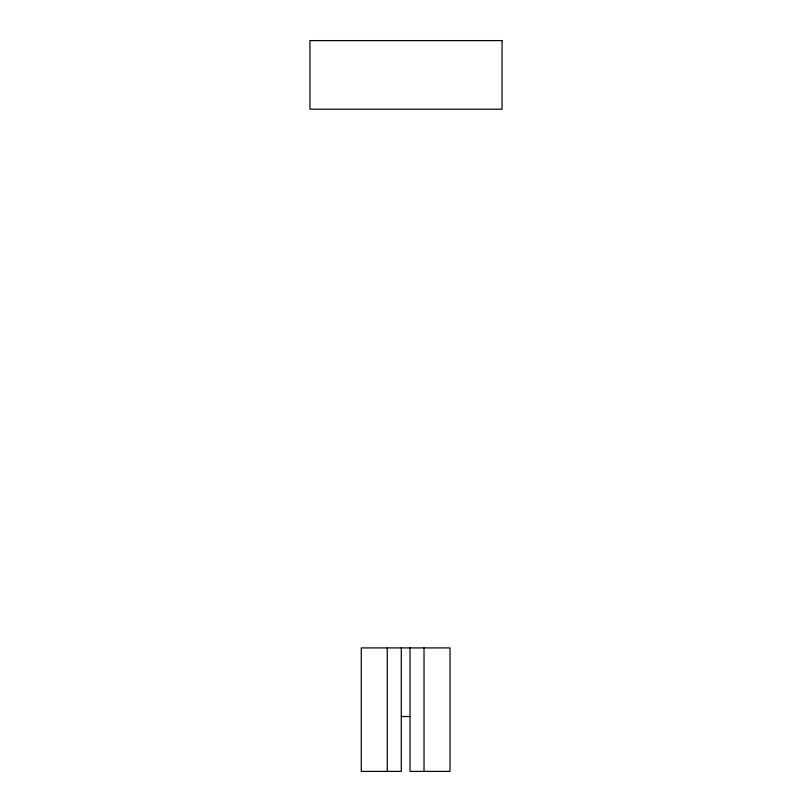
<?xml version="1.0" encoding="UTF-8"?>
<svg xmlns="http://www.w3.org/2000/svg" width="812" height="812" viewBox="0 0 812 812"><rect width="100%" height="100%" fill="white"/><g stroke="black" fill="none" stroke-linecap="round" stroke-linejoin="round"><path stroke-width="1.22" d="M401.28 716.519L410.019 716.519M424.026 647.915L424.026 771.4M410.019 647.915L410.019 771.4L450.021 771.4L450.021 647.915L361.279 647.915L361.279 771.4L401.28 771.4L401.28 647.915M387.273 647.915L387.273 771.4M502.049 40.6L309.951 40.6L309.951 109.204L502.049 109.204L502.049 40.6"/></g></svg>
